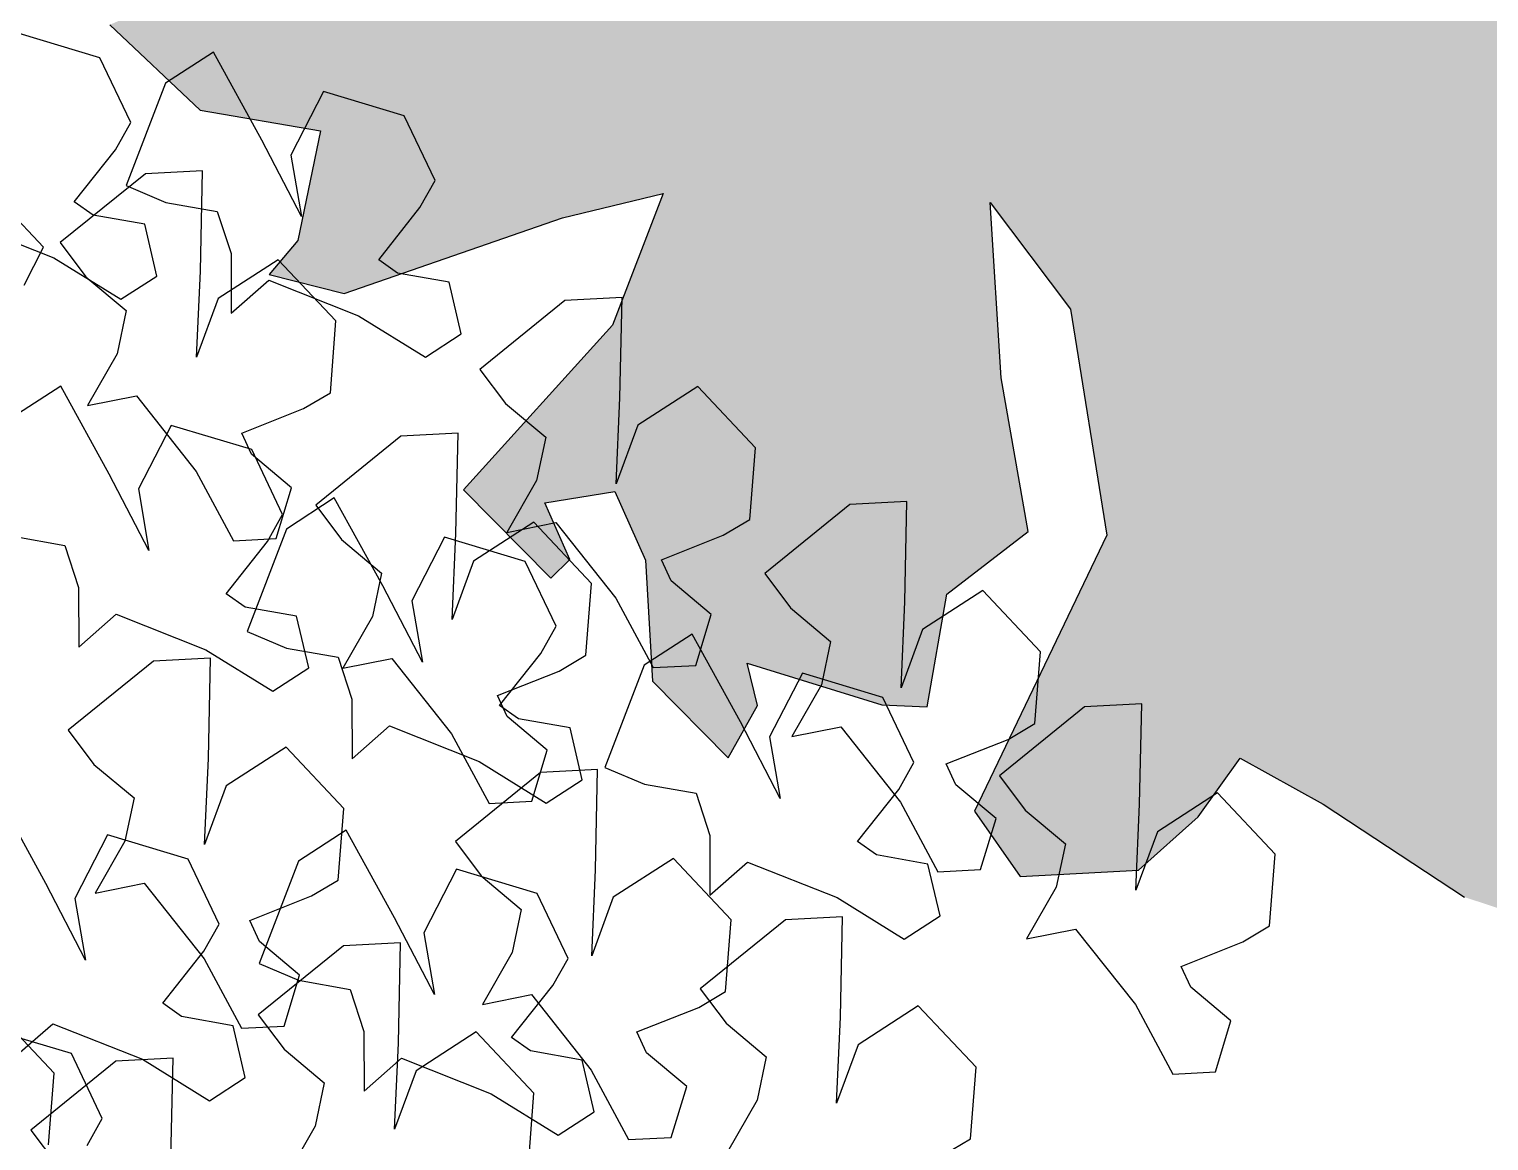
# Model space of a CAD drawing. Header units: millimetres. Extents: x 441156 to 441876, y 4514765 to 4515211.
# Drawn here: x 441575.376 to 441576.681, y 4514836.7 to 4514837.694 of the extents above; entities that cross this region are included whole.
import ezdxf

# ---------------------------------------------------------------- set-up
doc = ezdxf.new("R2010")
doc.units = ezdxf.units.MM
doc.layers.add('01_piscinas', color=254, linetype='Continuous')

msp = doc.modelspace()

# ---------------------------------------------------------------- hatches: boundary and pattern name
at = {"layer": '01_piscinas'}
h = msp.add_hatch(dxfattribs=at)
h.set_pattern_fill('DOTS', color=256, scale=0.0396, style=0)
h.set_pattern_definition([(0, (438163.380187, 4512663.495563), (0.014597253, 0.029194506), [0, -0.029194506])])
h.paths.add_polyline_path([(441576.82037806, 4514838.29461612), (441576.81131257, 4514838.33770344), (441576.8657764, 4514838.41228812), (441576.98157789, 4514838.46427445), (441577.07553044, 4514838.64555622), (441577.02048881, 4514838.75757789), (441576.90607929, 4514838.87337203), (441576.77272494, 4514838.78840658), (441576.74932948, 4514838.81208518), (441576.75803361, 4514838.89350174), (441576.86185616, 4514838.91813036), (441576.77690628, 4514838.95905719), (441576.71074729, 4514838.93009755), (441576.67586314, 4514838.86960834), (441576.65159615, 4514838.93922014), (441576.67177387, 4514838.96954264), (441576.70255846, 4514838.99482316), (441576.69136351, 4514839.0513285), (441576.59333164, 4514839.03767141), (441576.53798119, 4514838.87375805), (441576.52270754, 4514838.76507841), (441576.4422904, 4514838.78446158), (441576.38058143, 4514838.86387343), (441576.32919588, 4514838.93271315), (441576.2301376, 4514838.95970029), (441576.1477507, 4514838.99790936), (441576.0915906, 4514838.87999034), (441575.9649036, 4514838.82763472), (441575.94985152, 4514838.7244241), (441575.96810626, 4514838.63837174), (441576.00963752, 4514838.5286374), (441575.91270388, 4514838.54208762), (441575.87824812, 4514838.42472717), (441575.99368886, 4514838.2684077), (441576.10099784, 4514838.1767561), (441576.02307667, 4514838.12578887), (441575.8873912, 4514838.18415321), (441575.79118449, 4514838.28152424), (441575.68444273, 4514838.45168876), (441575.63042719, 4514838.45561361), (441575.50094568, 4514838.33281634), (441575.5037251, 4514838.2679961), (441575.56631074, 4514838.21022255), (441575.57406123, 4514838.13467779), (441575.48845144, 4514838.15931646), (441575.44859141, 4514838.10943286), (441575.49246888, 4514837.99163063), (441575.68027197, 4514838.01591887), (441575.8094498, 4514837.9303526), (441575.6446609, 4514837.87150886), (441575.53258251, 4514837.84397322), (441575.48090323, 4514837.77213979), (441575.54458711, 4514837.74147354), (441575.44814374, 4514837.69811366), (441575.52899407, 4514837.62197814), (441575.63652976, 4514837.60336705), (441575.61628503, 4514837.50541192), (441575.59069309, 4514837.4748759), (441575.65766173, 4514837.45784119), (441575.85263237, 4514837.52561954), (441575.94284673, 4514837.54718874), (441575.89744839, 4514837.42951674), (441575.76424379, 4514837.28226879), (441575.84224768, 4514837.20332087), (441575.85920251, 4514837.22007296), (441575.83690529, 4514837.27085887), (441575.89955794, 4514837.28071795), (441575.92683106, 4514837.21932641), (441575.93326174, 4514837.11120533), (441576.00088033, 4514837.0427684), (441576.02713218, 4514837.08959258), (441576.01784512, 4514837.12721088), (441576.13811234, 4514837.09002091), (441576.17867939, 4514837.08844453), (441576.19629926, 4514837.18905628), (441576.2689659, 4514837.24521786), (441576.24477075, 4514837.3825812), (441576.23490075, 4514837.53923436), (441576.30677345, 4514837.4438425), (441576.33921931, 4514837.24181469), (441576.22092761, 4514836.9949406), (441576.26186598, 4514836.93655073), (441576.36771536, 4514836.94229569), (441576.42102389, 4514836.98983082), (441576.45831613, 4514837.04231328), (441576.53250425, 4514837.00113943), (441576.65905241, 4514836.91811089), (441576.74991672, 4514836.88827787), (441576.80906786, 4514836.87915528), (441576.80497858, 4514836.97908958), (441576.70642565, 4514837.08452849), (441576.70233124, 4514837.1168913), (441576.80073443, 4514837.07373489), (441576.90689324, 4514837.02260522), (441576.97020581, 4514837.04875247), (441576.96442508, 4514837.10547132), (441576.85367164, 4514837.17808351), (441576.85914807, 4514837.24581078), (441576.85331542, 4514837.37015888), (441576.71573201, 4514837.51510064), (441576.80878798, 4514837.53936334), (441577.08424339, 4514837.32258148), (441577.18762761, 4514837.33639095), (441577.28368972, 4514837.36887393), (441577.21519959, 4514837.48324407), (441577.27288117, 4514837.50382766), (441577.3638125, 4514837.54162727), (441577.3959942, 4514837.80225975), (441577.37238198, 4514837.82058822), (441577.2380115, 4514837.91140999), (441577.27793856, 4514838.02892622), (441577.40368701, 4514838.05958241), (441577.43630191, 4514838.26346254), (441577.33212313, 4514838.43090931), (441577.31451321, 4514838.39798794), (441577.31553448, 4514838.28977223), (441577.26940346, 4514838.35341759), (441577.30506645, 4514838.43019836), (441577.29353098, 4514838.48123129), (441577.24630172, 4514838.51776935), (441577.19468433, 4514838.44599706), (441577.1621464, 4514838.37743995), (441577.02661067, 4514838.37352177), (441576.91884827, 4514838.31909235)])
h.paths.add_polyline_path([(441576.40650009, 4514838.30756919), (441576.38128405, 4514838.28656751), (441576.31824393, 4514838.34957253), (441576.26781185, 4514838.38737555), (441576.22998778, 4514838.3453722), (441576.17955569, 4514838.38317521), (441576.22998778, 4514838.50078459), (441576.26781185, 4514838.56378962), (441576.30143324, 4514838.60579297), (441576.39809475, 4514838.58479129), (441576.41490544, 4514838.54278794), (441576.43591881, 4514838.50498493), (441576.36027068, 4514838.4293789), (441576.3728787, 4514838.39577622)], flags=16)
h.paths.add_polyline_path([(441576.79734878, 4514838.01774607), (441576.93183436, 4514838.13955578), (441577.03269854, 4514838.12275445), (441577.01588784, 4514838.05554909), (441576.92342901, 4514838.01774607), (441576.94864506, 4514837.93793971), (441576.8771996, 4514837.86653401), (441576.87299692, 4514837.93793971)], flags=16)
h.paths.add_polyline_path([(441576.19216371, 4514838.01354574), (441576.16694767, 4514837.9127377), (441576.19216371, 4514837.85393301), (441576.25940649, 4514837.89173602), (441576.25100115, 4514837.82453066), (441576.23839313, 4514837.78672765), (441576.13752894, 4514837.71952229), (441576.03246209, 4514837.77832698), (441575.99463802, 4514837.82453066), (441576.04927279, 4514837.88753569), (441576.11651557, 4514837.92953904), (441576.11651557, 4514837.98834373)], flags=16)

# ---------------------------------------------------------------- linework, layer by layer
for p, q in [((441575.44814374, 4514837.69811367, 0.00000053), (441575.52899407, 4514837.62197814, 0.00000053)), ((441575.43915426, 4514837.66873689, 0.00000053), (441575.36709672, 4514837.69041451, 0.00000053)), ((441575.46685122, 4514837.61072544, 0.00000053), (441575.43915426, 4514837.66873689, 0.00000053)), ((441575.54081037, 4514837.6736918, 0.00000053), (441575.49794951, 4514837.64584904, 0.00000053)), ((441575.58404104, 4514837.59503564, 0.00000053), (441575.54081037, 4514837.6736918, 0.00000053)), ((441575.49794951, 4514837.64584904, 0.00000053), (441575.46282158, 4514837.55437584, 0.00000053)), ((441575.63926791, 4514837.63859535, 0.00000053), (441575.6100367, 4514837.58168823, 0.00000053)), ((441575.71132545, 4514837.61691773, 0.00000053), (441575.63926791, 4514837.63859535, 0.00000053)), ((441575.52899407, 4514837.62197814, 0.00000053), (441575.63652976, 4514837.60336705, 0.00000053)), ((441575.73902241, 4514837.55890627, 0.00000053), (441575.71132545, 4514837.61691773, 0.00000053)), ((441575.45318764, 4514837.58648171, 0.00000053), (441575.46685122, 4514837.61072544, 0.00000053)), ((441575.63652976, 4514837.60336705, 0.00000053), (441575.61628503, 4514837.50541192, 0.00000053)), ((441575.41639174, 4514837.53986123, 0.00000053), (441575.45318764, 4514837.58648171, 0.00000053)), ((441575.61950485, 4514837.52670184, 0.00000053), (441575.58404104, 4514837.59503564, 0.00000053)), ((441575.6100367, 4514837.58168823, 0.00000053), (441575.61950485, 4514837.52670184, 0.00000053)), ((441575.47996956, 4514837.5650588, 0.00000053), (441575.40381127, 4514837.50340465, 0.00000053)), ((441575.53100953, 4514837.56774091, 0.00000053), (441575.47996956, 4514837.5650588, 0.00000053)), ((441575.5291203, 4514837.47800734, 0.00000053), (441575.53100953, 4514837.56774091, 0.00000053)), ((441575.46282158, 4514837.55437584, 0.00000053), (441575.49811715, 4514837.53938584, 0.00000053)), ((441575.72535884, 4514837.53466254, 0.00000053), (441575.73902241, 4514837.55890627, 0.00000053)), ((441575.85263237, 4514837.52561954, 0.00000053), (441575.94284673, 4514837.54718874, 0.00000053)), ((441575.94284673, 4514837.54718874, 0.00000053), (441575.89744839, 4514837.42951674, 0.00000053)), ((441575.43325634, 4514837.527932, 0.00000053), (441575.41639174, 4514837.53986123, 0.00000053)), ((441575.49811715, 4514837.53938584, 0.00000053), (441575.54421236, 4514837.53124432, 0.00000053)), ((441575.68856294, 4514837.48804206, 0.00000053), (441575.72535884, 4514837.53466254, 0.00000053)), ((441576.24477075, 4514837.3825812, 0.00000053), (441576.23490075, 4514837.53923436, 0.00000053)), ((441576.23490075, 4514837.53923436, 0.00000053), (441576.30677345, 4514837.4438425, 0.00000053)), ((441575.31810244, 4514837.52161388, 0.00000053), (441575.39816234, 4514837.48976688, 0.00000053)), ((441575.38900115, 4514837.49933343, 0.00000053), (441575.35651346, 4514837.5340057, 0.00000053)), ((441575.47935155, 4514837.51979048, 0.00000053), (441575.43325634, 4514837.527932, 0.00000053)), ((441575.54421236, 4514837.53124432, 0.00000053), (441575.55654445, 4514837.49365317, 0.00000053)), ((441575.65766173, 4514837.4578412, 0.00000053), (441575.85263237, 4514837.52561954, 0.00000053)), ((441575.49015058, 4514837.47351957, 0.00000053), (441575.47935155, 4514837.51979048, 0.00000053)), ((441575.37166697, 4514837.46530132, 0.00000053), (441575.38900115, 4514837.49933343, 0.00000053)), ((441575.40381127, 4514837.50340465, 0.00000053), (441575.42688313, 4514837.47277514, 0.00000053)), ((441575.61628503, 4514837.50541192, 0.00000053), (441575.59069309, 4514837.4748759, 0.00000053)), ((441575.39816234, 4514837.48976688, 0.00000053), (441575.45812269, 4514837.45271399, 0.00000053)), ((441575.59872803, 4514837.48811772, 0.00000053), (441575.5449595, 4514837.45345031, 0.00000053)), ((441575.55654445, 4514837.49365317, 0.00000053), (441575.55671269, 4514837.44030937, 0.00000053)), ((441575.65029288, 4514837.43331558, 0.00000053), (441575.59872803, 4514837.48811772, 0.00000053)), ((441575.70542753, 4514837.47611284, 0.00000053), (441575.68856294, 4514837.48804206, 0.00000053)), ((441575.42688313, 4514837.47277514, 0.00000053), (441575.46273199, 4514837.44267678, 0.00000053)), ((441575.45812269, 4514837.45271399, 0.00000053), (441575.49015058, 4514837.47351957, 0.00000053)), ((441575.52566596, 4514837.40109662, 0.00000053), (441575.5291203, 4514837.47800734, 0.00000053)), ((441575.55671269, 4514837.44030937, 0.00000053), (441575.59027363, 4514837.46979471, 0.00000053)), ((441575.59027363, 4514837.46979471, 0.00000053), (441575.67033353, 4514837.43794772, 0.00000053)), ((441575.59069309, 4514837.4748759, 0.00000053), (441575.65766173, 4514837.4578412, 0.00000053)), ((441575.75152274, 4514837.46797132, 0.00000053), (441575.70542753, 4514837.47611284, 0.00000053)), ((441575.76232177, 4514837.4217004, 0.00000053), (441575.75152274, 4514837.46797132, 0.00000053)), ((441575.5449595, 4514837.45345031, 0.00000053), (441575.52566596, 4514837.40109662, 0.00000053)), ((441575.85498761, 4514837.45168898, 0.00000053), (441575.77882933, 4514837.39003482, 0.00000053)), ((441575.90602758, 4514837.45437108, 0.00000053), (441575.85498761, 4514837.45168898, 0.00000053)), ((441575.90413836, 4514837.36463752, 0.00000053), (441575.90602758, 4514837.45437108, 0.00000053)), ((441576.30677345, 4514837.4438425, 0.00000053), (441576.33921931, 4514837.2418147, 0.00000053)), ((441575.46273199, 4514837.44267678, 0.00000053), (441575.45461632, 4514837.40395584, 0.00000053)), ((441575.64527343, 4514837.3692277, 0.00000053), (441575.65029288, 4514837.43331558, 0.00000053)), ((441575.67033353, 4514837.43794772, 0.00000053), (441575.73029388, 4514837.40089483, 0.00000053)), ((441575.73029388, 4514837.40089483, 0.00000053), (441575.76232177, 4514837.4217004, 0.00000053)), ((441575.89744839, 4514837.42951674, 0.00000053), (441575.76424379, 4514837.28226879, 0.00000053)), ((441575.45461632, 4514837.40395584, 0.00000053), (441575.42809012, 4514837.35767463, 0.00000053)), ((441575.77882933, 4514837.39003482, 0.00000053), (441575.80190119, 4514837.35940531, 0.00000053)), ((441576.2689659, 4514837.24521786, 0.00000053), (441576.24477075, 4514837.3825812, 0.00000053)), ((441575.40444919, 4514837.37509323, 0.00000053), (441575.36158833, 4514837.34725047, 0.00000053)), ((441575.44767986, 4514837.29643707, 0.00000053), (441575.40444919, 4514837.37509323, 0.00000053)), ((441575.42809012, 4514837.35767463, 0.00000053), (441575.47189743, 4514837.36642922, 0.00000053)), ((441575.47189743, 4514837.36642922, 0.00000053), (441575.52530784, 4514837.29881897, 0.00000053)), ((441575.62131856, 4514837.3550638, 0.00000053), (441575.64527343, 4514837.3692277, 0.00000053)), ((441575.90068402, 4514837.2877268, 0.00000053), (441575.90413836, 4514837.36463752, 0.00000053)), ((441575.97374609, 4514837.37474789, 0.00000053), (441575.91997755, 4514837.34008049, 0.00000053)), ((441576.02531094, 4514837.31994575, 0.00000053), (441575.97374609, 4514837.37474789, 0.00000053)), ((441575.56614214, 4514837.33308723, 0.00000053), (441575.62131856, 4514837.3550638, 0.00000053)), ((441575.80190119, 4514837.35940531, 0.00000053), (441575.83775005, 4514837.32930695, 0.00000053)), ((441575.50290673, 4514837.33999678, 0.00000053), (441575.47367552, 4514837.28308965, 0.00000053)), ((441575.57496427, 4514837.31831915, 0.00000053), (441575.50290673, 4514837.33999678, 0.00000053)), ((441575.91997755, 4514837.34008049, 0.00000053), (441575.90068402, 4514837.2877268, 0.00000053)), ((441575.57478269, 4514837.31432392, 0.00000053), (441575.56614214, 4514837.33308723, 0.00000053)), ((441575.70837302, 4514837.33028332, 0.00000053), (441575.63221474, 4514837.26862917, 0.00000053)), ((441575.75941299, 4514837.33296543, 0.00000053), (441575.70837302, 4514837.33028332, 0.00000053)), ((441575.75752377, 4514837.24323186, 0.00000053), (441575.75941299, 4514837.33296543, 0.00000053)), ((441575.83775005, 4514837.32930695, 0.00000053), (441575.82963438, 4514837.29058602, 0.00000053)), ((441575.61063155, 4514837.28422556, 0.00000053), (441575.57478269, 4514837.31432392, 0.00000053)), ((441575.60266123, 4514837.2603077, 0.00000053), (441575.57496427, 4514837.31831915, 0.00000053)), ((441576.02029148, 4514837.25585788, 0.00000053), (441576.02531094, 4514837.31994575, 0.00000053)), ((441575.48314367, 4514837.22810326, 0.00000053), (441575.44767986, 4514837.29643707, 0.00000053)), ((441575.52530784, 4514837.29881897, 0.00000053), (441575.55870857, 4514837.23675004, 0.00000053)), ((441575.82963438, 4514837.29058602, 0.00000053), (441575.80310818, 4514837.24430481, 0.00000053)), ((441575.47367552, 4514837.28308965, 0.00000053), (441575.48314367, 4514837.22810326, 0.00000053)), ((441575.59684833, 4514837.23875425, 0.00000053), (441575.61063155, 4514837.28422556, 0.00000053)), ((441575.64883032, 4514837.2750996, 0.00000053), (441575.60596947, 4514837.24725684, 0.00000053)), ((441575.69206099, 4514837.19644344, 0.00000053), (441575.64883032, 4514837.2750996, 0.00000053)), ((441575.76424379, 4514837.28226879, 0.00000053), (441575.84224768, 4514837.20332087, 0.00000053)), ((441575.83690529, 4514837.27085887, 0.00000053), (441575.89955794, 4514837.28071795, 0.00000053)), ((441575.89955794, 4514837.28071795, 0.00000053), (441575.92683106, 4514837.21932642, 0.00000053)), ((441575.58899766, 4514837.23606397, 0.00000053), (441575.60266123, 4514837.2603077, 0.00000053)), ((441575.63221474, 4514837.26862917, 0.00000053), (441575.6552866, 4514837.23799966, 0.00000053)), ((441575.85920251, 4514837.22007296, 0.00000053), (441575.83690529, 4514837.27085887, 0.00000053)), ((441576.10964217, 4514837.26917702, 0.00000053), (441576.03348388, 4514837.20752286, 0.00000053)), ((441576.16068214, 4514837.27185913, 0.00000053), (441576.10964217, 4514837.26917702, 0.00000053)), ((441576.15879292, 4514837.18212556, 0.00000053), (441576.16068214, 4514837.27185913, 0.00000053)), ((441575.60596947, 4514837.24725684, 0.00000053), (441575.57084154, 4514837.15578364, 0.00000053)), ((441575.8271315, 4514837.25334224, 0.00000053), (441575.77336296, 4514837.21867483, 0.00000053)), ((441575.80310818, 4514837.24430481, 0.00000053), (441575.84691548, 4514837.25305939, 0.00000053)), ((441575.87869635, 4514837.1985401, 0.00000053), (441575.8271315, 4514837.25334224, 0.00000053)), ((441575.84691548, 4514837.25305939, 0.00000053), (441575.90032589, 4514837.18544914, 0.00000053)), ((441575.99633661, 4514837.24169398, 0.00000053), (441576.02029148, 4514837.25585788, 0.00000053)), ((441575.36175597, 4514837.24078726, 0.00000053), (441575.40785118, 4514837.23264575, 0.00000053)), ((441575.55220176, 4514837.18944349, 0.00000053), (441575.58899766, 4514837.23606397, 0.00000053)), ((441575.55870857, 4514837.23675004, 0.00000053), (441575.59684833, 4514837.23875425, 0.00000053)), ((441575.6552866, 4514837.23799966, 0.00000053), (441575.69113546, 4514837.2079013, 0.00000053)), ((441575.74728787, 4514837.24000315, 0.00000053), (441575.71805665, 4514837.18309602, 0.00000053)), ((441575.81934541, 4514837.21832553, 0.00000053), (441575.74728787, 4514837.24000315, 0.00000053)), ((441575.75406943, 4514837.16632114, 0.00000053), (441575.75752377, 4514837.24323186, 0.00000053)), ((441575.94116019, 4514837.21971741, 0.00000053), (441575.99633661, 4514837.24169398, 0.00000053)), ((441576.19629926, 4514837.18905629, 0.00000053), (441576.2689659, 4514837.24521786, 0.00000053)), ((441576.33921931, 4514837.2418147, 0.00000053), (441576.22092761, 4514836.9949406, 0.00000053)), ((441575.40785118, 4514837.23264575, 0.00000053), (441575.42018327, 4514837.1950546, 0.00000053)), ((441575.69113546, 4514837.2079013, 0.00000053), (441575.68301979, 4514837.16918036, 0.00000053)), ((441575.77336296, 4514837.21867483, 0.00000053), (441575.75406943, 4514837.16632114, 0.00000053)), ((441575.84704237, 4514837.16031407, 0.00000053), (441575.81934541, 4514837.21832553, 0.00000053)), ((441575.84224768, 4514837.20332087, 0.00000053), (441575.85920251, 4514837.22007296, 0.00000053)), ((441575.92683106, 4514837.21932642, 0.00000053), (441575.93326174, 4514837.11120533, 0.00000053)), ((441575.94980074, 4514837.2009541, 0.00000053), (441575.94116019, 4514837.21971741, 0.00000053)), ((441575.42018327, 4514837.1950546, 0.00000053), (441575.42035151, 4514837.1417108, 0.00000053)), ((441575.72752481, 4514837.12810964, 0.00000053), (441575.69206099, 4514837.19644344, 0.00000053)), ((441575.87367689, 4514837.13445222, 0.00000053), (441575.87869635, 4514837.1985401, 0.00000053)), ((441575.98564961, 4514837.17085573, 0.00000053), (441575.94980074, 4514837.2009541, 0.00000053)), ((441576.03348388, 4514837.20752286, 0.00000053), (441576.05655574, 4514837.17689336, 0.00000053)), ((441575.56906635, 4514837.17751426, 0.00000053), (441575.55220176, 4514837.18944349, 0.00000053)), ((441575.71805665, 4514837.18309602, 0.00000053), (441575.72752481, 4514837.12810964, 0.00000053)), ((441575.90032589, 4514837.18544914, 0.00000053), (441575.93372663, 4514837.12338022, 0.00000053)), ((441576.15533858, 4514837.10521484, 0.00000053), (441576.15879292, 4514837.18212556, 0.00000053)), ((441576.22840065, 4514837.19223593, 0.00000053), (441576.17463211, 4514837.15756853, 0.00000053)), ((441576.17867939, 4514837.08844453, 0.00000053), (441576.19629926, 4514837.18905629, 0.00000053)), ((441576.2799655, 4514837.13743379, 0.00000053), (441576.22840065, 4514837.19223593, 0.00000053)), ((441575.42035151, 4514837.1417108, 0.00000053), (441575.45391246, 4514837.17119614, 0.00000053)), ((441575.45391246, 4514837.17119614, 0.00000053), (441575.53397235, 4514837.13934915, 0.00000053)), ((441575.61516156, 4514837.16937275, 0.00000053), (441575.56906635, 4514837.17751426, 0.00000053)), ((441575.62596059, 4514837.12310183, 0.00000053), (441575.61516156, 4514837.16937275, 0.00000053)), ((441575.68301979, 4514837.16918036, 0.00000053), (441575.65649359, 4514837.12289915, 0.00000053)), ((441575.97186639, 4514837.12538443, 0.00000053), (441575.98564961, 4514837.17085573, 0.00000053)), ((441576.05655574, 4514837.17689336, 0.00000053), (441576.09240461, 4514837.14679499, 0.00000053)), ((441575.57084154, 4514837.15578364, 0.00000053), (441575.60613711, 4514837.14079363, 0.00000053)), ((441575.83337879, 4514837.13607034, 0.00000053), (441575.84704237, 4514837.16031407, 0.00000053)), ((441576.17463211, 4514837.15756853, 0.00000053), (441576.15533858, 4514837.10521484, 0.00000053)), ((441575.96870664, 4514837.15339663, 0.00000053), (441575.92584579, 4514837.12555387, 0.00000053)), ((441576.01193731, 4514837.07474047, 0.00000053), (441575.96870664, 4514837.15339663, 0.00000053)), ((441576.09240461, 4514837.14679499, 0.00000053), (441576.08428893, 4514837.10807406, 0.00000053)), ((441575.5381321, 4514837.1318413, 0.00000053), (441575.48709213, 4514837.12915919, 0.00000053)), ((441575.53397235, 4514837.13934915, 0.00000053), (441575.5939327, 4514837.10229625, 0.00000053)), ((441575.53624287, 4514837.04210773, 0.00000053), (441575.5381321, 4514837.1318413, 0.00000053)), ((441575.60613711, 4514837.14079363, 0.00000053), (441575.65223231, 4514837.13265212, 0.00000053)), ((441575.65223231, 4514837.13265212, 0.00000053), (441575.6645644, 4514837.09506097, 0.00000053)), ((441575.65649359, 4514837.12289915, 0.00000053), (441575.70030089, 4514837.13165373, 0.00000053)), ((441575.70030089, 4514837.13165373, 0.00000053), (441575.7537113, 4514837.06404348, 0.00000053)), ((441575.79658289, 4514837.08944986, 0.00000053), (441575.83337879, 4514837.13607034, 0.00000053)), ((441575.84972202, 4514837.12028832, 0.00000053), (441575.87367689, 4514837.13445222, 0.00000053)), ((441576.27494604, 4514837.07334592, 0.00000053), (441576.2799655, 4514837.13743379, 0.00000053)), ((441575.48709213, 4514837.12915919, 0.00000053), (441575.41093384, 4514837.06750504, 0.00000053)), ((441575.5939327, 4514837.10229625, 0.00000053), (441575.62596059, 4514837.12310183, 0.00000053)), ((441575.7945456, 4514837.09831175, 0.00000053), (441575.84972202, 4514837.12028832, 0.00000053)), ((441575.92584579, 4514837.12555387, 0.00000053), (441575.89071785, 4514837.03408067, 0.00000053)), ((441575.93372663, 4514837.12338022, 0.00000053), (441575.97186639, 4514837.12538443, 0.00000053)), ((441576.02713218, 4514837.08959258, 0.00000053), (441576.01784512, 4514837.12721088, 0.00000053)), ((441576.01784512, 4514837.12721088, 0.00000053), (441576.13811234, 4514837.09002091, 0.00000053)), ((441576.06716419, 4514837.11830018, 0.00000053), (441576.03793297, 4514837.06139306, 0.00000053)), ((441576.13922173, 4514837.09662256, 0.00000053), (441576.06716419, 4514837.11830018, 0.00000053)), ((441575.93326174, 4514837.11120533, 0.00000053), (441576.00088033, 4514837.0427684, 0.00000053)), ((441576.08428893, 4514837.10807406, 0.00000053), (441576.05776273, 4514837.06179285, 0.00000053)), ((441575.6645644, 4514837.09506097, 0.00000053), (441575.66473264, 4514837.04171717, 0.00000053)), ((441575.80318615, 4514837.07954844, 0.00000053), (441575.7945456, 4514837.09831175, 0.00000053)), ((441576.16691869, 4514837.0386111, 0.00000053), (441576.13922173, 4514837.09662256, 0.00000053)), ((441576.37047972, 4514837.09089682, 0.00000053), (441576.31943975, 4514837.08821471, 0.00000053)), ((441576.3685905, 4514837.00116325, 0.00000053), (441576.37047972, 4514837.09089682, 0.00000053)), ((441575.81344749, 4514837.07752063, 0.00000053), (441575.79658289, 4514837.08944986, 0.00000053)), ((441575.83903502, 4514837.04945008, 0.00000053), (441575.80318615, 4514837.07954844, 0.00000053)), ((441575.8595427, 4514837.06937912, 0.00000053), (441575.81344749, 4514837.07752063, 0.00000053)), ((441576.00088033, 4514837.0427684, 0.00000053), (441576.02713218, 4514837.08959258, 0.00000053)), ((441576.13811234, 4514837.09002091, 0.00000053), (441576.17867939, 4514837.08844453, 0.00000053)), ((441576.31943975, 4514837.08821471, 0.00000053), (441576.24328147, 4514837.02656055, 0.00000053)), ((441575.41093384, 4514837.06750504, 0.00000053), (441575.4340057, 4514837.03687553, 0.00000053)), ((441575.66473264, 4514837.04171717, 0.00000053), (441575.69829359, 4514837.07120251, 0.00000053)), ((441575.69829359, 4514837.07120251, 0.00000053), (441575.77835349, 4514837.03935552, 0.00000053)), ((441575.87034173, 4514837.02310821, 0.00000053), (441575.8595427, 4514837.06937912, 0.00000053)), ((441576.04740113, 4514837.00640666, 0.00000053), (441576.01193731, 4514837.07474047, 0.00000053)), ((441576.05776273, 4514837.06179285, 0.00000053), (441576.10157004, 4514837.07054743, 0.00000053)), ((441576.10157004, 4514837.07054743, 0.00000053), (441576.15498045, 4514837.00293718, 0.00000053)), ((441576.25099117, 4514837.05918202, 0.00000053), (441576.27494604, 4514837.07334592, 0.00000053)), ((441575.6058506, 4514837.05221811, 0.00000053), (441575.55208207, 4514837.0175507, 0.00000053)), ((441575.65741546, 4514836.99741597, 0.00000053), (441575.6058506, 4514837.05221811, 0.00000053)), ((441575.7537113, 4514837.06404348, 0.00000053), (441575.78711204, 4514837.00197456, 0.00000053)), ((441576.03793297, 4514837.06139306, 0.00000053), (441576.04740113, 4514837.00640666, 0.00000053)), ((441576.19581475, 4514837.03720545, 0.00000053), (441576.25099117, 4514837.05918202, 0.00000053)), ((441575.53278853, 4514836.96519701, 0.00000053), (441575.53624287, 4514837.04210773, 0.00000053)), ((441575.77835349, 4514837.03935552, 0.00000053), (441575.83831384, 4514837.00230263, 0.00000053)), ((441575.8252518, 4514837.00397877, 0.00000053), (441575.83903502, 4514837.04945008, 0.00000053)), ((441576.15325511, 4514837.01436737, 0.00000053), (441576.16691869, 4514837.0386111, 0.00000053)), ((441576.42102389, 4514836.98983082, 0.00000053), (441576.45831613, 4514837.04231329, 0.00000053)), ((441576.45831613, 4514837.04231329, 0.00000053), (441576.53250425, 4514837.00113943, 0.00000053)), ((441575.4340057, 4514837.03687553, 0.00000053), (441575.46985457, 4514837.00677717, 0.00000053)), ((441575.83316232, 4514837.0295782, 0.00000053), (441575.75700404, 4514836.96792404, 0.00000053)), ((441575.8842023, 4514837.03226031, 0.00000053), (441575.83316232, 4514837.0295782, 0.00000053)), ((441575.88231307, 4514836.94252674, 0.00000053), (441575.8842023, 4514837.03226031, 0.00000053)), ((441575.89071785, 4514837.03408067, 0.00000053), (441575.92601343, 4514837.01909066, 0.00000053)), ((441576.2044553, 4514837.01844214, 0.00000053), (441576.19581475, 4514837.03720545, 0.00000053)), ((441576.24328147, 4514837.02656055, 0.00000053), (441576.26635333, 4514836.99593105, 0.00000053)), ((441575.55208207, 4514837.0175507, 0.00000053), (441575.53278853, 4514836.96519701, 0.00000053)), ((441575.83831384, 4514837.00230263, 0.00000053), (441575.87034173, 4514837.02310821, 0.00000053)), ((441575.92601343, 4514837.01909066, 0.00000053), (441575.97210863, 4514837.01094915, 0.00000053)), ((441576.11645921, 4514836.96774689, 0.00000053), (441576.15325511, 4514837.01436737, 0.00000053)), ((441576.24030416, 4514836.98834378, 0.00000053), (441576.2044553, 4514837.01844214, 0.00000053)), ((441575.3909738, 4514836.93020666, 0.00000053), (441575.34774313, 4514837.00886282, 0.00000053)), ((441575.46985457, 4514837.00677717, 0.00000053), (441575.46173889, 4514836.96805624, 0.00000053)), ((441575.78711204, 4514837.00197456, 0.00000053), (441575.8252518, 4514837.00397877, 0.00000053)), ((441575.97210863, 4514837.01094915, 0.00000053), (441575.98444072, 4514836.973358, 0.00000053)), ((441576.15498045, 4514837.00293718, 0.00000053), (441576.18838119, 4514836.94086826, 0.00000053)), ((441576.36513616, 4514836.92425253, 0.00000053), (441576.3685905, 4514837.00116325, 0.00000053)), ((441576.43819823, 4514837.01127363, 0.00000053), (441576.3844297, 4514836.97660622, 0.00000053)), ((441576.48976308, 4514836.95647149, 0.00000053), (441576.43819823, 4514837.01127363, 0.00000053)), ((441576.53250425, 4514837.00113943, 0.00000053), (441576.65905241, 4514836.91811089, 0.00000053)), ((441575.652396, 4514836.93332809, 0.00000053), (441575.65741546, 4514836.99741597, 0.00000053)), ((441576.22092761, 4514836.9949406, 0.00000053), (441576.26186598, 4514836.93655073, 0.00000053)), ((441576.22652094, 4514836.94287247, 0.00000053), (441576.24030416, 4514836.98834378, 0.00000053)), ((441576.26635333, 4514836.99593105, 0.00000053), (441576.30220219, 4514836.96583268, 0.00000053)), ((441576.36771536, 4514836.94229569, 0.00000053), (441576.42102389, 4514836.98983082, 0.00000053)), ((441575.44620068, 4514836.97376637, 0.00000053), (441575.41696946, 4514836.91685924, 0.00000053)), ((441575.51825822, 4514836.95208875, 0.00000053), (441575.44620068, 4514836.97376637, 0.00000053)), ((441575.65953643, 4514836.97813011, 0.00000053), (441575.61667557, 4514836.95028735, 0.00000053)), ((441575.7027671, 4514836.89947395, 0.00000053), (441575.65953643, 4514836.97813011, 0.00000053)), ((441575.98444072, 4514836.973358, 0.00000053), (441575.98460896, 4514836.9200142, 0.00000053)), ((441576.3844297, 4514836.97660622, 0.00000053), (441576.36513616, 4514836.92425253, 0.00000053)), ((441575.46173889, 4514836.96805624, 0.00000053), (441575.43521269, 4514836.92177502, 0.00000053)), ((441575.75700404, 4514836.96792404, 0.00000053), (441575.7800759, 4514836.93729453, 0.00000053)), ((441576.13332381, 4514836.95581766, 0.00000053), (441576.11645921, 4514836.96774689, 0.00000053)), ((441576.30220219, 4514836.96583268, 0.00000053), (441576.29408652, 4514836.92711175, 0.00000053)), ((441575.54595517, 4514836.89407729, 0.00000053), (441575.51825822, 4514836.95208875, 0.00000053)), ((441575.61667557, 4514836.95028735, 0.00000053), (441575.58154764, 4514836.85881414, 0.00000053)), ((441575.9519208, 4514836.95263711, 0.00000053), (441575.89815227, 4514836.91796971, 0.00000053)), ((441576.00348565, 4514836.89783497, 0.00000053), (441575.9519208, 4514836.95263711, 0.00000053)), ((441575.98460896, 4514836.9200142, 0.00000053), (441576.01816991, 4514836.94949954, 0.00000053)), ((441576.01816991, 4514836.94949954, 0.00000053), (441576.09822981, 4514836.91765255, 0.00000053)), ((441576.17941902, 4514836.94767615, 0.00000053), (441576.13332381, 4514836.95581766, 0.00000053)), ((441576.19021805, 4514836.90140523, 0.00000053), (441576.17941902, 4514836.94767615, 0.00000053)), ((441576.48474362, 4514836.89238361, 0.00000053), (441576.48976308, 4514836.95647149, 0.00000053)), ((441575.75799397, 4514836.94303365, 0.00000053), (441575.72876276, 4514836.88612653, 0.00000053)), ((441575.83005151, 4514836.92135603, 0.00000053), (441575.75799397, 4514836.94303365, 0.00000053)), ((441575.7800759, 4514836.93729453, 0.00000053), (441575.81592476, 4514836.90719617, 0.00000053)), ((441575.87885873, 4514836.86561602, 0.00000053), (441575.88231307, 4514836.94252674, 0.00000053)), ((441576.18838119, 4514836.94086826, 0.00000053), (441576.22652094, 4514836.94287247, 0.00000053)), ((441576.26186598, 4514836.93655073, 0.00000053), (441576.36771536, 4514836.94229569, 0.00000053)), ((441575.42643761, 4514836.86187285, 0.00000053), (441575.3909738, 4514836.93020666, 0.00000053)), ((441575.43521269, 4514836.92177502, 0.00000053), (441575.47902, 4514836.93052961, 0.00000053)), ((441575.47902, 4514836.93052961, 0.00000053), (441575.53243041, 4514836.86291935, 0.00000053)), ((441575.62844113, 4514836.91916419, 0.00000053), (441575.652396, 4514836.93332809, 0.00000053)), ((441575.85774847, 4514836.86334458, 0.00000053), (441575.83005151, 4514836.92135603, 0.00000053)), ((441576.29408652, 4514836.92711175, 0.00000053), (441576.26756032, 4514836.88083054, 0.00000053)), ((441575.41696946, 4514836.91685924, 0.00000053), (441575.42643761, 4514836.86187285, 0.00000053)), ((441575.57326471, 4514836.89718763, 0.00000053), (441575.62844113, 4514836.91916419, 0.00000053)), ((441575.89815227, 4514836.91796971, 0.00000053), (441575.87885873, 4514836.86561602, 0.00000053)), ((441576.09822981, 4514836.91765255, 0.00000053), (441576.15819016, 4514836.88059966, 0.00000053)), ((441575.58190526, 4514836.87842431, 0.00000053), (441575.57326471, 4514836.89718763, 0.00000053)), ((441575.73823091, 4514836.83114014, 0.00000053), (441575.7027671, 4514836.89947395, 0.00000053)), ((441575.81592476, 4514836.90719617, 0.00000053), (441575.80780909, 4514836.86847524, 0.00000053)), ((441576.05204822, 4514836.89780135, 0.00000053), (441575.97588994, 4514836.83614719, 0.00000053)), ((441575.99846619, 4514836.8337471, 0.00000053), (441576.00348565, 4514836.89783497, 0.00000053)), ((441576.10308819, 4514836.90048346, 0.00000053), (441576.05204822, 4514836.89780135, 0.00000053)), ((441576.10119897, 4514836.81074989, 0.00000053), (441576.10308819, 4514836.90048346, 0.00000053)), ((441576.15819016, 4514836.88059966, 0.00000053), (441576.19021805, 4514836.90140523, 0.00000053)), ((441575.5322916, 4514836.86983356, 0.00000053), (441575.54595517, 4514836.89407729, 0.00000053)), ((441575.72876276, 4514836.88612653, 0.00000053), (441575.73823091, 4514836.83114014, 0.00000053)), ((441576.26756032, 4514836.88083054, 0.00000053), (441576.31136762, 4514836.88958512, 0.00000053)), ((441576.31136762, 4514836.88958512, 0.00000053), (441576.36477803, 4514836.82197487, 0.00000053)), ((441576.46078876, 4514836.87821971, 0.00000053), (441576.48474362, 4514836.89238361, 0.00000053)), ((441575.4954957, 4514836.82321308, 0.00000053), (441575.5322916, 4514836.86983356, 0.00000053)), ((441575.65696242, 4514836.87450011, 0.00000053), (441575.58080413, 4514836.81284595, 0.00000053)), ((441575.61775412, 4514836.84832595, 0.00000053), (441575.58190526, 4514836.87842431, 0.00000053)), ((441575.70800239, 4514836.87718222, 0.00000053), (441575.65696242, 4514836.87450011, 0.00000053)), ((441575.70611317, 4514836.78744865, 0.00000053), (441575.70800239, 4514836.87718222, 0.00000053)), ((441576.40561233, 4514836.85624314, 0.00000053), (441576.46078876, 4514836.87821971, 0.00000053)), ((441575.53243041, 4514836.86291935, 0.00000053), (441575.56583114, 4514836.80085043, 0.00000053)), ((441575.58154764, 4514836.85881414, 0.00000053), (441575.61684321, 4514836.84382414, 0.00000053)), ((441575.80780909, 4514836.86847524, 0.00000053), (441575.78128289, 4514836.82219403, 0.00000053)), ((441575.8440849, 4514836.83910085, 0.00000053), (441575.85774847, 4514836.86334458, 0.00000053)), ((441576.41425289, 4514836.83747983, 0.00000053), (441576.40561233, 4514836.85624314, 0.00000053)), ((441575.6039709, 4514836.80285464, 0.00000053), (441575.61775412, 4514836.84832595, 0.00000053)), ((441575.61684321, 4514836.84382414, 0.00000053), (441575.66293842, 4514836.83568262, 0.00000053)), ((441575.66293842, 4514836.83568262, 0.00000053), (441575.6752705, 4514836.79809148, 0.00000053)), ((441575.78128289, 4514836.82219403, 0.00000053), (441575.8250902, 4514836.83094861, 0.00000053)), ((441575.807289, 4514836.79248037, 0.00000053), (441575.8440849, 4514836.83910085, 0.00000053)), ((441575.8250902, 4514836.83094861, 0.00000053), (441575.87850061, 4514836.76333836, 0.00000053)), ((441575.97451133, 4514836.8195832, 0.00000053), (441575.99846619, 4514836.8337471, 0.00000053)), ((441575.97588994, 4514836.83614719, 0.00000053), (441575.9989618, 4514836.80551768, 0.00000053)), ((441576.45010175, 4514836.80738147, 0.00000053), (441576.41425289, 4514836.83747983, 0.00000053)), ((441575.5123603, 4514836.81128385, 0.00000053), (441575.4954957, 4514836.82321308, 0.00000053)), ((441575.9193349, 4514836.79760663, 0.00000053), (441575.97451133, 4514836.8195832, 0.00000053)), ((441576.1708067, 4514836.82086026, 0.00000053), (441576.11703816, 4514836.78619286, 0.00000053)), ((441576.22237155, 4514836.76605812, 0.00000053), (441576.1708067, 4514836.82086026, 0.00000053)), ((441576.36477803, 4514836.82197487, 0.00000053), (441576.39817877, 4514836.75990595, 0.00000053)), ((441575.39832324, 4514836.76072696, 0.00000053), (441575.34675839, 4514836.8155291, 0.00000053)), ((441575.36364545, 4514836.77548038, 0.00000053), (441575.3972064, 4514836.80496573, 0.00000053)), ((441575.3972064, 4514836.80496573, 0.00000053), (441575.4772663, 4514836.77311874, 0.00000053)), ((441575.5584555, 4514836.80314234, 0.00000053), (441575.5123603, 4514836.81128385, 0.00000053)), ((441575.58080413, 4514836.81284595, 0.00000053), (441575.60387599, 4514836.78221645, 0.00000053)), ((441575.9989618, 4514836.80551768, 0.00000053), (441576.03481066, 4514836.77541933, 0.00000053)), ((441576.09774463, 4514836.73383917, 0.00000053), (441576.10119897, 4514836.81074989, 0.00000053)), ((441576.43631853, 4514836.76191016, 0.00000053), (441576.45010175, 4514836.80738147, 0.00000053)), ((441575.41378714, 4514836.77820165, 0.00000053), (441575.3417296, 4514836.79987927, 0.00000053)), ((441575.56925454, 4514836.75687142, 0.00000053), (441575.5584555, 4514836.80314234, 0.00000053)), ((441575.56583114, 4514836.80085043, 0.00000053), (441575.6039709, 4514836.80285464, 0.00000053)), ((441575.6752705, 4514836.79809148, 0.00000053), (441575.67543875, 4514836.74474767, 0.00000053)), ((441575.7757209, 4514836.79755902, 0.00000053), (441575.72195236, 4514836.76289162, 0.00000053)), ((441575.82728575, 4514836.74275688, 0.00000053), (441575.7757209, 4514836.79755902, 0.00000053)), ((441575.82415359, 4514836.78055114, 0.00000053), (441575.807289, 4514836.79248037, 0.00000053)), ((441575.92797546, 4514836.77884332, 0.00000053), (441575.9193349, 4514836.79760663, 0.00000053)), ((441575.44148409, 4514836.72019019, 0.00000053), (441575.41378714, 4514836.77820165, 0.00000053)), ((441575.60387599, 4514836.78221645, 0.00000053), (441575.63972486, 4514836.75211808, 0.00000053)), ((441575.70265883, 4514836.71053793, 0.00000053), (441575.70611317, 4514836.78744865, 0.00000053)), ((441575.8702488, 4514836.77240962, 0.00000053), (441575.82415359, 4514836.78055114, 0.00000053)), ((441575.96382432, 4514836.74874496, 0.00000053), (441575.92797546, 4514836.77884332, 0.00000053)), ((441576.11703816, 4514836.78619286, 0.00000053), (441576.09774463, 4514836.73383917, 0.00000053)), ((441575.45370578, 4514836.771511, 0.00000053), (441575.3775475, 4514836.70985684, 0.00000053)), ((441575.50474575, 4514836.77419311, 0.00000053), (441575.45370578, 4514836.771511, 0.00000053)), ((441575.4772663, 4514836.77311874, 0.00000053), (441575.53722664, 4514836.73606584, 0.00000053)), ((441575.50285653, 4514836.68445954, 0.00000053), (441575.50474575, 4514836.77419311, 0.00000053)), ((441575.67543875, 4514836.74474767, 0.00000053), (441575.70899969, 4514836.77423302, 0.00000053)), ((441575.70899969, 4514836.77423302, 0.00000053), (441575.78905959, 4514836.74238603, 0.00000053)), ((441575.88104783, 4514836.72613871, 0.00000053), (441575.8702488, 4514836.77240962, 0.00000053)), ((441576.03481066, 4514836.77541933, 0.00000053), (441576.02669499, 4514836.73669839, 0.00000053)), ((441576.21735209, 4514836.70197025, 0.00000053), (441576.22237155, 4514836.76605812, 0.00000053)), ((441575.39330378, 4514836.69663909, 0.00000053), (441575.39832324, 4514836.76072696, 0.00000053)), ((441575.53722664, 4514836.73606584, 0.00000053), (441575.56925454, 4514836.75687142, 0.00000053)), ((441575.63972486, 4514836.75211808, 0.00000053), (441575.63160919, 4514836.71339715, 0.00000053)), ((441575.72195236, 4514836.76289162, 0.00000053), (441575.70265883, 4514836.71053793, 0.00000053)), ((441575.87850061, 4514836.76333836, 0.00000053), (441575.91190134, 4514836.70126944, 0.00000053)), ((441576.39817877, 4514836.75990595, 0.00000053), (441576.43631853, 4514836.76191016, 0.00000053)), ((441575.78905959, 4514836.74238603, 0.00000053), (441575.84901994, 4514836.70533313, 0.00000053)), ((441575.82226629, 4514836.67866901, 0.00000053), (441575.82728575, 4514836.74275688, 0.00000053)), ((441575.9500411, 4514836.70327365, 0.00000053), (441575.96382432, 4514836.74874496, 0.00000053)), ((441575.84901994, 4514836.70533313, 0.00000053), (441575.88104783, 4514836.72613871, 0.00000053)), ((441576.02669499, 4514836.73669839, 0.00000053), (441576.00016879, 4514836.69041718, 0.00000053)), ((441575.42782052, 4514836.69594646, 0.00000053), (441575.44148409, 4514836.72019019, 0.00000053)), ((441575.63160919, 4514836.71339715, 0.00000053), (441575.60508299, 4514836.66711594, 0.00000053)), ((441575.3775475, 4514836.70985684, 0.00000053), (441575.40061936, 4514836.67922733, 0.00000053)), ((441575.91190134, 4514836.70126944, 0.00000053), (441575.9500411, 4514836.70327365, 0.00000053)), ((441576.19339722, 4514836.68780635, 0.00000053), (441576.21735209, 4514836.70197025, 0.00000053))]:
    msp.add_line(p, q, dxfattribs=at)

doc.saveas('drawing.dxf')
